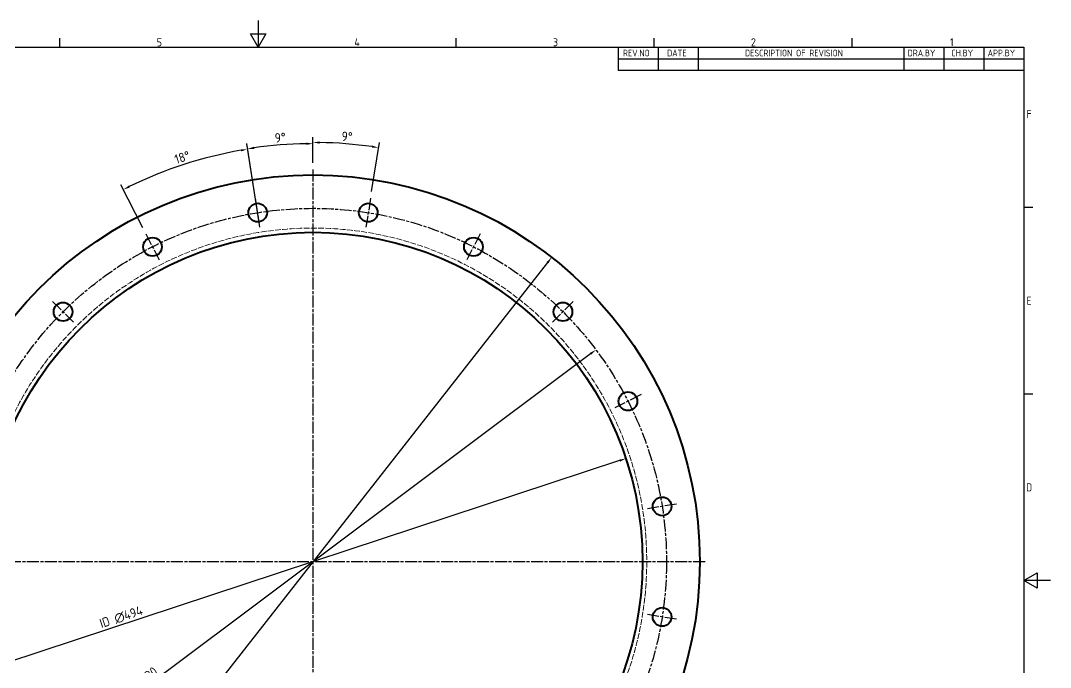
# Model space of a CAD drawing. Header units: millimetres. Extents: x 0 to 1188, y 0 to 840.
# Drawn here: x 416 to 1188, y 355 to 840 of the extents above; entities that cross this region are included whole.
import ezdxf

# ---------------------------------------------------------------- set-up
doc = ezdxf.new("R2010")
doc.units = ezdxf.units.MM
doc.header["$LTSCALE"] = 2
doc.linetypes.add('CHAIN', pattern=[0.35429999999999995, 0.2362, -0.0295, 0.0591, -0.0295])
doc.linetypes.add('DASHED', pattern=[0.2067, 0.1654, -0.0413])
doc.layers.get('0').update_dxf_attribs({"color": 3, "lineweight": 25})
for name, color, linetype, lineweight in [('가려진 것(ISO)', 2, 'DASHED', 18), ('가시적인 것(ISO)', 3, 'Continuous', 40), ('경계(ISO)', 7, 'Continuous', 25), ('기호(ISO)', 5, 'Continuous', 25), ('중심 표식(ISO)', 1, 'Continuous', 25), ('중심선(ISO)', 1, 'Continuous', 25), ('치수(ISO)', 2, 'Continuous', 25)]:
    doc.layers.add(name, color=color, linetype=linetype, lineweight=lineweight)
doc.styles.add('ISO Proportiona M2B', font='isocp.shx')
doc.styles.add('문자 텍스트_M2B', font='isocp.shx')
doc.styles.add('치수 텍스트_PSTEK_POSCO', font='isocp.shx')
doc.dimstyles.new('치수_PSTEK_POSCO', dxfattribs={"dimscale": 2, "dimtxt": 3.5, "dimasz": 2.5, "dimexe": 2, "dimexo": 2.5, "dimgap": 1, "dimtad": 1, "dimrnd": 1e-08, "dimdsep": 46, "dimtxsty": '치수 텍스트_PSTEK_POSCO', "dimcen": 0.09, "dimdle": 10, "dimclrd": 7, "dimclre": 7, "dimclrt": 2, "dimadec": 1, "dimazin": 2, "dimtfac": 1, "dimtmove": 0, "dimatfit": 3, "dimfxl": 0, "dimtolj": 1, "dimlwd": -1, "dimlwe": -1, "dimarcsym": 0})

# ---------------------------------------------------------------- blocks, each defined once
blk = doc.blocks.new('경계 Default Border')
at = {"layer": '경계(ISO)'}
for p, q in [((222.7499961853027, 410), (222.7499961853027, 413.4000015258789)), ((371.25, 410), (371.25, 413.4000015258789)), ((445.4999923706055, 410), (445.4999923706055, 413.4000015258789)), ((519.7499847412109, 410), (519.7499847412109, 413.4000015258789)), ((584.0000152587891, 350), (587.400016784668, 350)), ((584.0000152587891, 280), (587.400016784668, 280))]:
    blk.add_line(p, q, dxfattribs=at)
at = {"layer": '경계(ISO)', "flags": 128}
for points in [[(297.0000076293945, 420), (297.0000076293945, 410), (294.1132545471191, 415), (299.8867607116699, 415), (297.0000076293945, 410)], [(10, 10), (10, 410), (584.0000152587891, 410), (584.0000152587891, 10), (10, 10)], [(594.0000152587891, 210), (584.0000152587891, 210), (589.0000152587891, 212.8867530822754), (589.0000152587891, 207.1132469177246), (584.0000152587891, 210)]]:
    blk.add_lwpolyline(points, dxfattribs=at)
at = {"layer": '경계(ISO)', "color": 2, "char_height": 3.00000011920929, "attachment_point": 7, "style": '문자 텍스트_M2B'}
for s, insert in [('5', (259.0195394605597, 410.3713945155963)), ('4', (333.0984701308117, 410.4)), ('3', (407.5435395229536, 410.3713945155963)), ('2', (481.752739416884, 410.3713945155963)), ('1', (556.3610661041481, 410.4)), ('F', (585.0445395201642, 383.4999999403954)), ('E', (585.0445395201642, 313.4713944559917)), ('D', (584.8782702028949, 243.4713944559917))]:
    blk.add_mtext(s, dxfattribs=dict(at, insert=insert))
blk = doc.blocks.new('리비전 내역')
at = {"layer": '기호(ISO)'}
for p, q in [((432.0000152587891, 410), (584.0000152587891, 410)), ((432.0000152587891, 410), (432.0000152587891, 405.72)), ((447.0000152587891, 410), (447.0000152587891, 405.72)), ((462.0000152587891, 410), (462.0000152587891, 405.72)), ((539.0000152587891, 410), (539.0000152587891, 405.72)), ((554.0000152587891, 410), (554.0000152587891, 405.72)), ((569.0000152587891, 410), (569.0000152587891, 405.72)), ((584.0000152587891, 410), (584.0000152587891, 405.72)), ((432.0000152587891, 405.72), (584.0000152587891, 405.72)), ((432.0000152587891, 405.72), (432.0000152587891, 401.4400000000001)), ((447.0000152587891, 405.72), (447.0000152587891, 401.4400000000001)), ((462.0000152587891, 405.72), (462.0000152587891, 401.4400000000001)), ((539.0000152587891, 405.72), (539.0000152587891, 401.4400000000001)), ((554.0000152587891, 405.72), (554.0000152587891, 401.4400000000001)), ((569.0000152587891, 405.72), (569.0000152587891, 401.4400000000001)), ((584.0000152587891, 405.72), (584.0000152587891, 401.4400000000001)), ((432.0000152587891, 401.4400000000001), (584.0000152587891, 401.4400000000001))]:
    blk.add_line(p, q, dxfattribs=at)
at = {"layer": '기호(ISO)', "color": 2, "char_height": 2.5, "attachment_point": 7, "style": 'ISO Proportiona M2B'}
for s, insert in [('REV.NO', (433.7871316270198, 406.5831824209448)), ('DATE', (450.3142470316257, 406.5831824209448)), ('DESCRIPTION OF REVISION', (479.507035692152, 406.5831824209448)), ('DRA.BY', (540.4757492141094, 406.5831824209448)), ('CH.BY', (556.8643067674008, 406.5831824209448)), ('APP.BY', (570.4777492192294, 406.5831824209448))]:
    blk.add_mtext(s, dxfattribs=dict(at, insert=insert))
blk = doc.blocks.new('*D23')
at = {"layer": 'Defpoints', "color": 0, "transparency": 16777216}
for p in [(618.7720789171627, 747.250956857385), (635.1774879352784, 728.2171049646299), (595.4431338150597, 685.0899434757946), (635.1774879352784, 434.2171049646232)]:
    blk.add_point(p, dxfattribs=at)
at = {"layer": '치수(ISO)', "color": 7, "transparency": 16777216}
for p, q in [((635.1774879352784, 733.2171049646299), (635.1774879352784, 751.6805476112438)), ((594.6609614898587, 690.0283851787703), (585.5152641150255, 747.7720458318838))]:
    blk.add_line(p, q, dxfattribs=at)
blk.add_arc((635.1774879352784, 434.2171049646232), 313.4634426466206, 90.91392454652197, 98.0860754534778, dxfattribs=at)
for points in [[(591.2093183189721, 743.73996668171), (590.9617312045382, 745.3881409438997), (586.1410019751866, 743.8212924695032)], [(630.1710007793902, 748.473977382787), (630.1842931321809, 746.807363722956), (635.1774879352784, 747.6805476112438)]]:
    blk.add_solid(points, dxfattribs=at)
at = {"layer": '치수(ISO)', "color": 2, "transparency": 16777216, "insert": (606.5181661488488, 751.9113083436446), "char_height": 7, "attachment_point": 4, "rotation": 4.50000000000014, "style": '치수 텍스트_PSTEK_POSCO'}
blk.add_mtext('\\A1;9°', dxfattribs=at)
blk = doc.blocks.new('*D24')
at = {"layer": 'Defpoints', "color": 0, "transparency": 16777216}
for p in [(668.0375119498799, 746.8593494140578), (635.1774879352784, 728.2171049646299), (678.3534002863821, 706.8190869688876), (635.1774879352785, 434.2171049646223)]:
    blk.add_point(p, dxfattribs=at)
at = {"layer": '치수(ISO)', "color": 7, "transparency": 16777216}
for p, q in [((635.1774879352786, 733.21710496463), (635.1774879352784, 752.5814702998505)), ((679.1355726115831, 711.7575286718634), (684.9806471143661, 748.6618766671982))]:
    blk.add_line(p, q, dxfattribs=at)
blk.add_arc((635.1774879352785, 434.2171049646223), 314.3643653352282, 81.91130531599296, 89.08869468400732, dxfattribs=at)
for points in [[(640.1707026955215, 747.7084005417352), (640.1839569543564, 749.3750145049555), (635.1774879352785, 748.5814702998505)], [(679.5342158397223, 746.2780819666866), (679.286591052872, 744.6299133640506), (684.3549092542052, 744.7111233048178)]]:
    blk.add_solid(points, dxfattribs=at)
at = {"layer": '치수(ISO)', "color": 2, "transparency": 16777216, "insert": (656.640018288907, 753.3814166334441), "char_height": 7, "attachment_point": 4, "rotation": 355.4999999999999, "style": '치수 텍스트_PSTEK_POSCO'}
blk.add_mtext('\\A1;9°', dxfattribs=at)
blk = doc.blocks.new('*D25')
at = {"layer": 'Defpoints', "color": 0, "transparency": 16777216}
for p in [(554.1184763786791, 736.7334545051717), (509.8761100071637, 680.1349056406192), (595.4431338150599, 685.0899434757947), (635.1774879352772, 434.2171049646308)]:
    blk.add_point(p, dxfattribs=at)
at = {"layer": '치수(ISO)', "color": 7, "transparency": 16777216}
for p, q in [((594.6609614898587, 690.0283851787703), (585.558357395983, 747.4999655639673)), ((507.6061575084659, 684.5899382615611), (491.1771625313884, 716.8336563984649))]:
    blk.add_line(p, q, dxfattribs=at)
blk.add_arc((635.1774879352772, 434.2171049646308), 313.1879708639324, 99.91472842723462, 116.085271572765, dxfattribs=at)
for points in [[(581.1151264998737, 743.5496508363174), (581.3889825511108, 741.9056372594334), (586.1840952561438, 743.5492122015867)], [(497.8385213106968, 714.7584467730793), (497.093748575099, 716.2494502439298), (492.9931245303466, 713.2696303017115)]]:
    blk.add_solid(points, dxfattribs=at)
at = {"layer": '치수(ISO)', "color": 2, "transparency": 16777216, "insert": (531.7044423249041, 735.6850370991851), "char_height": 7, "attachment_point": 4, "rotation": 18.000000000000014, "style": '치수 텍스트_PSTEK_POSCO'}
blk.add_mtext('\\A1;18°', dxfattribs=at)
blk = doc.blocks.new('*D26')
at = {"layer": 'Defpoints', "color": 0, "transparency": 16777216}
for p in [(814.1175505877316, 662.4285288196511), (456.2374252828251, 206.0056811096086)]:
    blk.add_point(p, dxfattribs=at)
at = {"layer": '치수(ISO)', "color": 7, "transparency": 16777216}
blk.add_line((811.0323770937237, 658.4938490980128), (459.3225987768327, 209.9403608312469), dxfattribs=at)
for points in [[(810.3765971401174, 659.0080446803474), (811.6881570473302, 657.9796535156781), (814.1175505877316, 662.4285288196511)], [(458.6668188232265, 210.4545564135815), (459.9783787304393, 209.4261652489122), (456.2374252828251, 206.0056811096086)]]:
    blk.add_solid(points, dxfattribs=at)
at = {"layer": '치수(ISO)', "color": 2, "transparency": 16777216, "insert": (529.2709352422743, 308.062654971551), "char_height": 7, "attachment_point": 4, "rotation": 51.90008564777172, "style": '치수 텍스트_PSTEK_POSCO'}
blk.add_mtext('\\A1;∅580', dxfattribs=at)
blk = doc.blocks.new('*D27')
at = {"layer": 'Defpoints', "color": 0, "transparency": 16777216}
for p in [(847.2517955557112, 593.1179798751014), (423.1031803148433, 275.3162300541566)]:
    blk.add_point(p, dxfattribs=at)
at = {"layer": '치수(ISO)', "color": 7, "transparency": 16777216}
blk.add_line((843.250393525137, 590.1198501598095), (427.1045823454173, 278.3143597694486), dxfattribs=at)
for points in [[(842.750705239255, 590.7867504982386), (843.750081811019, 589.4529498213805), (847.2517955557112, 593.1179798751014)], [(426.6048940595354, 278.9812601078776), (427.6042706312994, 277.6474594310195), (423.1031803148433, 275.3162300541566)]]:
    blk.add_solid(points, dxfattribs=at)
at = {"layer": '치수(ISO)', "color": 2, "transparency": 16777216, "insert": (500.7585018468087, 340.3736087045535), "char_height": 7, "attachment_point": 4, "rotation": 36.84311248546857, "style": '치수 텍스트_PSTEK_POSCO'}
blk.add_mtext('\\A1;∅530', dxfattribs=at)
blk = doc.blocks.new('*D28')
at = {"layer": 'Defpoints', "color": 0, "transparency": 16777216}
for p in [(869.7569150945393, 511.5572132761197), (400.5980607760172, 356.8769966531402)]:
    blk.add_point(p, dxfattribs=at)
at = {"layer": '치수(ISO)', "color": 7, "transparency": 16777216}
blk.add_line((865.0083436945542, 509.9916240390451), (405.3466321760022, 358.442585890215), dxfattribs=at)
for points in [[(864.7474121550417, 510.7830526057093), (865.2692752340666, 509.2001954723809), (869.7569150945393, 511.5572132761197)], [(405.0857006364898, 359.234014456879), (405.6075637155147, 357.6511573235506), (400.5980607760172, 356.8769966531402)]]:
    blk.add_solid(points, dxfattribs=at)
at = {"layer": '치수(ISO)', "color": 2, "transparency": 16777216, "insert": (475.618220679218, 387.4533838329668), "char_height": 7, "attachment_point": 4, "rotation": 18.247227290631795, "style": '치수 텍스트_PSTEK_POSCO'}
blk.add_mtext('\\A1;ID ∅494', dxfattribs=at)

msp = doc.modelspace()

# ---------------------------------------------------------------- linework, layer by layer
at = {"layer": '가려진 것(ISO)', "ltscale": 13.06783676147461}
msp.add_circle((635.1774879352785, 434.2171049646299), 250.2, dxfattribs=at)
at = {"layer": '가시적인 것(ISO)'}
for centre, radius in [((635.1774879352785, 434.2171049646299), 290), ((593.7223546996174, 695.9545152223411), 7.000000000000001), ((676.6326211709396, 695.9545152223411), 7.000000000000001), ((635.1774879352785, 434.2171049646299), 247), ((514.8700055042987, 670.3338338745472), 7.000000000000001), ((755.4849703662583, 670.333833874547), 7.000000000000001), ((447.7941909208436, 621.6004019790649), 7.000000000000001), ((822.5607849497135, 621.6004019790647), 7.000000000000001), ((871.2942168451957, 554.5245873956096), 7.000000000000001), ((896.9148981929897, 475.6722382002909), 7.000000000000001), ((896.9148981929897, 392.7619717289687), 7.000000000000001)]:
    msp.add_circle(centre, radius, dxfattribs=at)
at = {"layer": '중심 표식(ISO)', "linetype": 'CHAIN', "ltscale": 19.05165100097656}
for p, q in [((635.1774879352785, 728.2171049646299), (635.1774879352785, 140.2171049646299)), ((595.4431338150598, 685.0899434757946), (592.0015755841748, 706.8190869688876)), ((678.3534002863821, 706.8190869688876), (674.9118420554971, 685.0899434757946)), ((509.8761100071637, 680.1349056406193), (519.8639010014336, 660.5327621084751)), ((760.4788658633934, 680.1349056406191), (750.4910748691234, 660.532762108475)), ((440.0160163277915, 629.3785765721169), (455.5723655138956, 613.8222273860129)), ((830.3389595427655, 629.3785765721168), (814.7826103566615, 613.8222273860127)), ((881.0952886112677, 559.5184828927446), (861.4931450791237, 549.5306918984746)), ((907.7794699395362, 477.3930173157335), (886.0503264464431, 473.9514590848484)), ((929.1774879352784, 434.2171049646299), (341.1774879352785, 434.2171049646299)), ((907.7794699395362, 391.0411926135261), (886.0503264464431, 394.4827508444112))]:
    msp.add_line(p, q, dxfattribs=at)
at = {"layer": '중심선(ISO)', "linetype": 'CHAIN', "ltscale": 19.05165100097656}
msp.add_circle((635.1774879352784, 434.2171049646299), 264.9999999999997, dxfattribs=at)

# ---------------------------------------------------------------- block references
at = {"xscale": 2, "yscale": 2, "zscale": 2}
msp.add_blockref('경계 Default Border', (0, 0), dxfattribs=at)
at = {"layer": '기호(ISO)', "xscale": 2, "yscale": 2, "zscale": 2}
msp.add_blockref('리비전 내역', (0, 0), dxfattribs=at)

# ---------------------------------------------------------------- dimensions: what is measured, and where the dimension line sits
at = {"layer": '치수(ISO)', "color": 7}
for base, center, p1, p2, picture, middle in [((618.7720789171627, 747.250956857385), (635.1774879352785, 434.2171049646232), (635.1774879352785, 728.2171049646299), (595.4431338150598, 685.0899434757946), '*D23', (610.5834296814869, 746.7142444306995)), ((668.0375119498799, 746.8593494140578), (635.1774879352785, 434.2171049646223), (678.3534002863821, 706.8190869688876), (635.1774879352785, 728.2171049646299), '*D24', (659.8422317685388, 747.6123898753248)), ((554.1184763786791, 736.7334545051717), (635.1774879352772, 434.2171049646308), (595.4431338150598, 685.0899434757946), (509.8761100071637, 680.1349056406193), '*D25', (538.397082504516, 732.0765654800304))]:
    dim = msp.add_angular_dim_3p(base=base, center=center, p1=p1, p2=p2, dimstyle='치수_PSTEK_POSCO', override={"dimadec": 1, "dimtp": 0, "dimtm": -0, "dimtdec": 2}, dxfattribs=at)
    dim.commit()
    dim.dimension.update_dxf_attribs({"geometry": picture, "text_midpoint": middle, "dimtype": 165})
for p1, p2, override, picture, middle in [((814.1175505877316, 662.4285288196511), (456.2374252828251, 206.0056811096086), {"dimdec": 2, "dimlfac": 1, "dimtp": 0, "dimtm": -0, "dimtdec": 2, "dimatfit": 2}, '*D26', (539.4317613290785, 312.1076775231452)), ((847.2517955557112, 593.1179798751014), (423.1031803148433, 275.3162300541566), {"dimdec": 2, "dimlfac": 0.9999999999999974, "dimtp": 0, "dimtm": -0, "dimtdec": 2, "dimatfit": 2}, '*D27', (511.6212998685972, 341.6401841452652))]:
    dim = msp.add_diameter_dim_2p(p1=p1, p2=p2, dimstyle='치수_PSTEK_POSCO', override=override, dxfattribs=at)
    dim.commit()
    dim.dimension.update_dxf_attribs({"geometry": picture, "text_midpoint": middle, "dimtype": 163})
dim = msp.add_diameter_dim_2p(p1=(869.7569150945393, 511.5572132761197), p2=(400.5980607760172, 356.8769966531402), text='ID <>', dimstyle='치수_PSTEK_POSCO', override={"dimdec": 2, "dimlfac": 1, "dimtp": 0, "dimtm": -0, "dimtdec": 2, "dimatfit": 2}, dxfattribs=at)
dim.commit()
dim.dimension.update_dxf_attribs({"geometry": '*D28', "text_midpoint": (491.992826656659, 387.0095670064352), "dimtype": 163})

doc.saveas('drawing.dxf')
